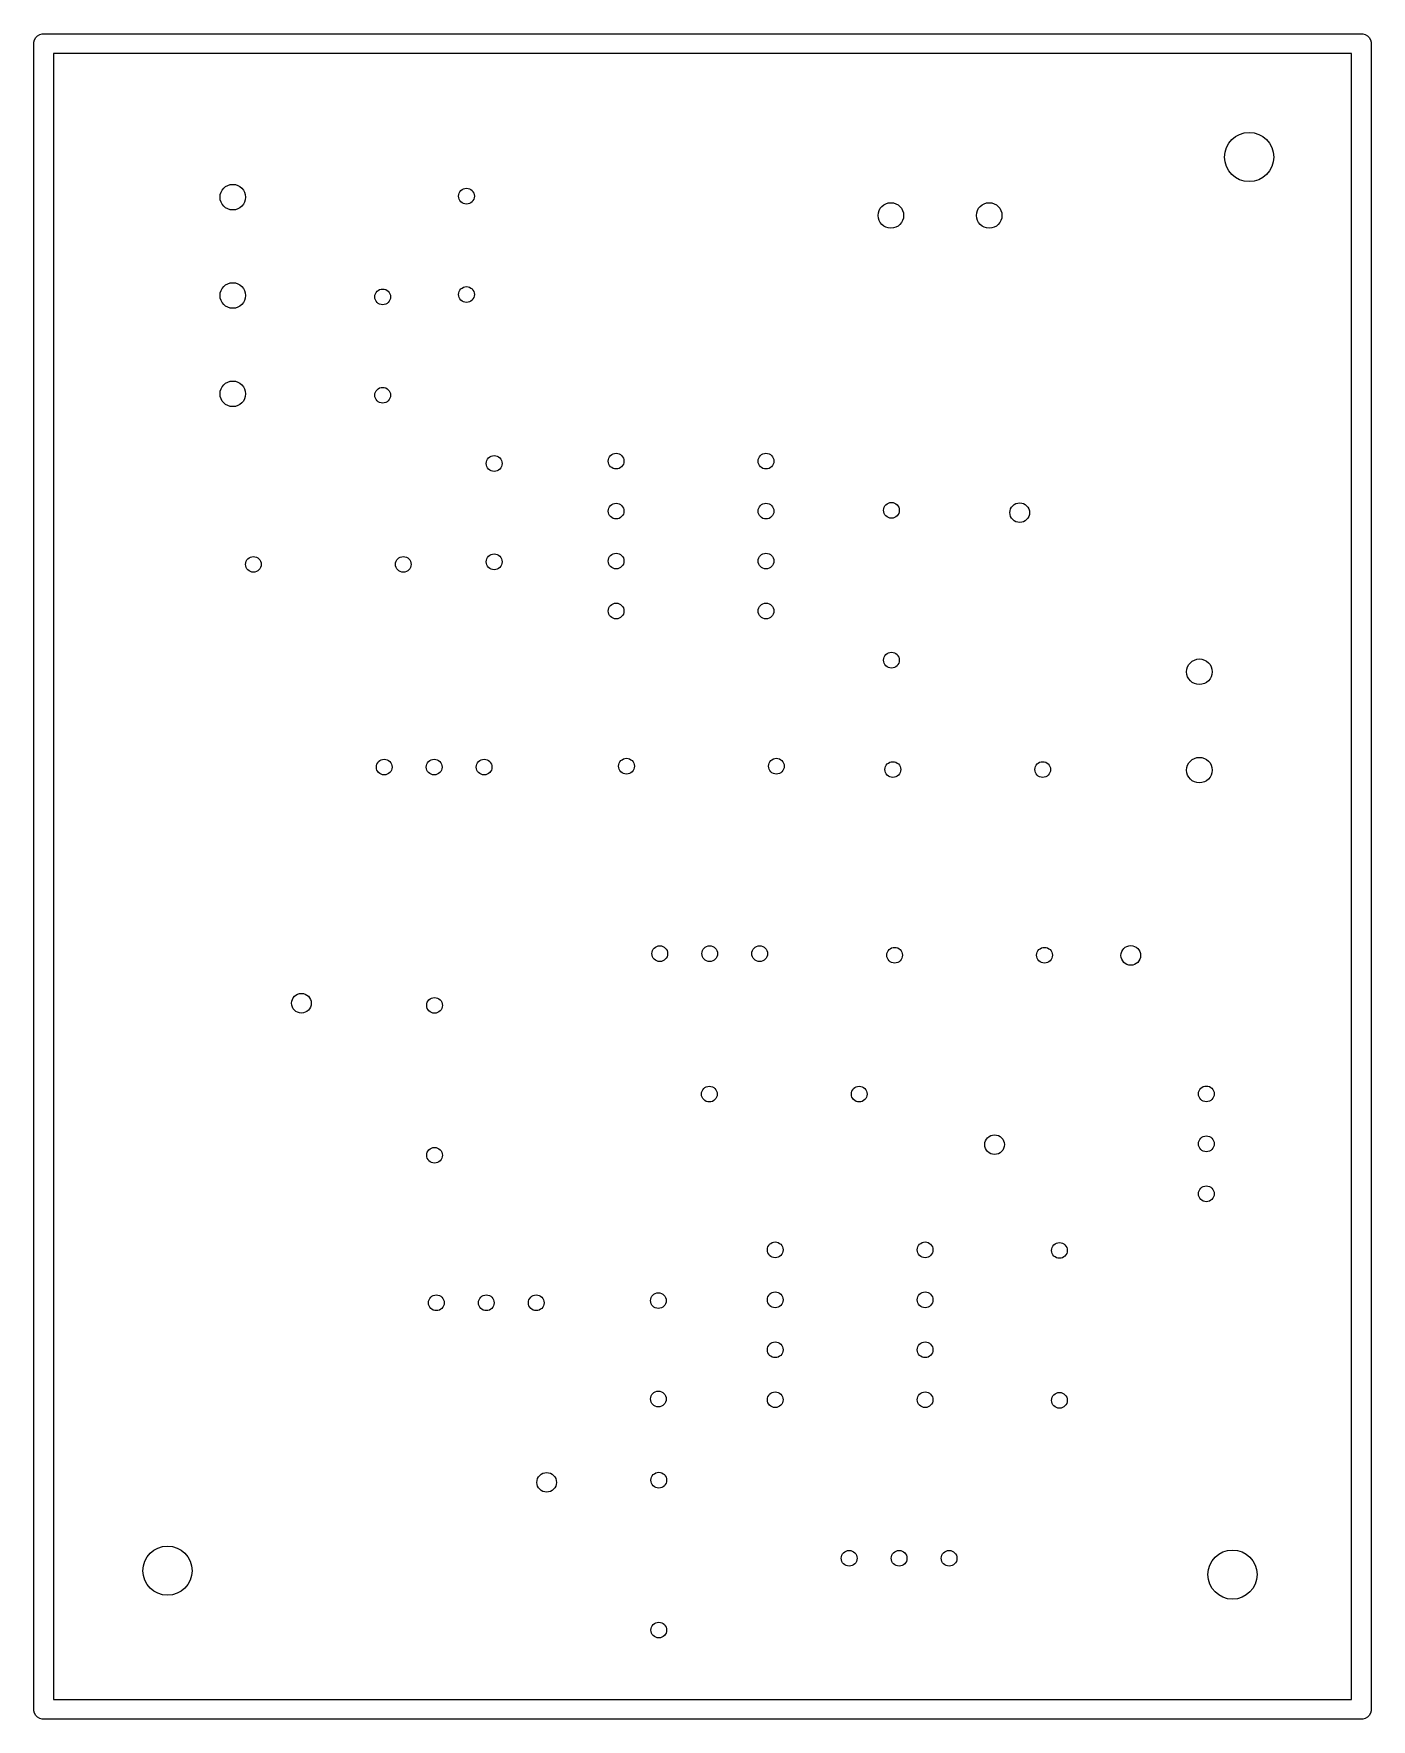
# Model space of a CAD drawing. Extents: x 32.7 to 100.7, y -152.1 to -66.5.
import ezdxf

# ---------------------------------------------------------------- set-up
doc = ezdxf.new("R2010")
doc.units = 0
doc.layers.add('BLACK', color=7, linetype='CONTINUOUS')

msp = doc.modelspace()

# ---------------------------------------------------------------- linework, layer by layer
at = {"layer": 'BLACK', "linetype": 'CONTINUOUS'}
for p, q in [((32.694278, -66.884737), (32.72806, -66.758658)), ((32.72806, -66.758658), (32.793323, -66.645619)), ((32.793323, -66.645619), (32.885619, -66.553323)), ((32.885619, -66.553323), (32.998658, -66.48806)), ((32.998658, -66.48806), (33.124737, -66.454278)), ((33.124737, -66.454278), (33.19, -66.45)), ((33.19, -66.45), (100.195683, -66.45)), ((100.195683, -66.45), (100.260946, -66.454278)), ((100.260946, -66.454278), (100.387025, -66.48806)), ((100.387025, -66.48806), (100.500064, -66.553323)), ((100.500064, -66.553323), (100.59236, -66.645619)), ((100.59236, -66.645619), (100.657623, -66.758658)), ((100.657623, -66.758658), (100.691405, -66.884737)), ((32.69, -66.95), (32.694278, -66.884737)), ((32.69, -151.645683), (32.69, -66.95)), ((33.69, -67.45), (33.69, -151.145683)), ((99.695683, -67.45), (33.69, -67.45)), ((99.695683, -151.145683), (99.695683, -67.45)), ((100.691405, -66.884737), (100.695683, -66.95)), ((100.695683, -66.95), (100.695683, -151.645683)), ((32.694278, -151.710946), (32.69, -151.645683)), ((33.69, -151.145683), (99.695683, -151.145683)), ((100.695683, -151.645683), (100.691405, -151.710946)), ((32.72806, -151.837025), (32.694278, -151.710946)), ((32.793323, -151.950064), (32.72806, -151.837025)), ((32.885619, -152.04236), (32.793323, -151.950064)), ((32.998658, -152.107623), (32.885619, -152.04236)), ((33.124737, -152.141405), (32.998658, -152.107623)), ((33.19, -152.145683), (33.124737, -152.141405)), ((100.195683, -152.145683), (33.19, -152.145683)), ((100.260946, -152.141405), (100.195683, -152.145683)), ((100.387025, -152.107623), (100.260946, -152.141405)), ((100.500064, -152.04236), (100.387025, -152.107623)), ((100.59236, -151.950064), (100.500064, -152.04236)), ((100.657623, -151.837025), (100.59236, -151.950064)), ((100.691405, -151.710946), (100.657623, -151.837025))]:
    msp.add_line(p, q, dxfattribs=at)
at = {"layer": 'BLACK'}
for centre, radius in [((94.49, -72.72), 1.25), ((94.49, -72.72), 1.25), ((42.8125, -74.76), 0.65), ((42.8125, -74.76), 0.65), ((54.6925, -74.71), 0.4), ((54.6925, -74.71), 0.4), ((76.27, -75.69), 0.65), ((76.27, -75.69), 0.65), ((81.27, -75.69), 0.65), ((81.27, -75.69), 0.65), ((42.8125, -79.76), 0.65), ((42.8125, -79.76), 0.65), ((50.4325, -79.83), 0.4), ((50.4325, -79.83), 0.4), ((54.6925, -79.71), 0.4), ((54.6925, -79.71), 0.4), ((42.8125, -84.76), 0.65), ((42.8125, -84.76), 0.65), ((50.4325, -84.83), 0.4), ((50.4325, -84.83), 0.4), ((56.1, -88.3), 0.4), ((56.1, -88.3), 0.4), ((62.3, -88.18), 0.4), ((62.3, -88.18), 0.4), ((69.92, -88.18), 0.4), ((69.92, -88.18), 0.4), ((62.3, -90.72), 0.4), ((62.3, -90.72), 0.4), ((69.92, -90.72), 0.4), ((69.92, -90.72), 0.4), ((76.3, -90.68), 0.4), ((76.3, -90.68), 0.4), ((82.82, -90.8), 0.5), ((82.82, -90.8), 0.5), ((43.86, -93.43), 0.4), ((43.86, -93.43), 0.4), ((51.48, -93.43), 0.4), ((51.48, -93.43), 0.4), ((56.1, -93.3), 0.4), ((56.1, -93.3), 0.4), ((62.3, -93.26), 0.4), ((62.3, -93.26), 0.4), ((69.92, -93.26), 0.4), ((69.92, -93.26), 0.4), ((62.3, -95.8), 0.4), ((62.3, -95.8), 0.4), ((69.92, -95.8), 0.4), ((69.92, -95.8), 0.4), ((76.3, -98.3), 0.4), ((76.3, -98.3), 0.4), ((91.9575, -98.89), 0.65), ((91.9575, -98.89), 0.65), ((50.51, -103.735), 0.4), ((50.51, -103.735), 0.4), ((53.05, -103.735), 0.4), ((53.05, -103.735), 0.4), ((55.59, -103.735), 0.4), ((55.59, -103.735), 0.4), ((62.83, -103.69), 0.4), ((62.83, -103.69), 0.4), ((70.45, -103.69), 0.4), ((70.45, -103.69), 0.4), ((76.37, -103.86), 0.4), ((76.37, -103.86), 0.4), ((83.99, -103.86), 0.4), ((83.99, -103.86), 0.4), ((91.9575, -103.89), 0.65), ((91.9575, -103.89), 0.65), ((64.52, -113.22), 0.4), ((64.52, -113.22), 0.4), ((67.06, -113.22), 0.4), ((67.06, -113.22), 0.4), ((69.6, -113.22), 0.4), ((69.6, -113.22), 0.4), ((76.46, -113.3), 0.4), ((76.46, -113.3), 0.4), ((84.08, -113.3), 0.4), ((84.08, -113.3), 0.4), ((88.47, -113.31), 0.5), ((88.47, -113.31), 0.5), ((46.3, -115.74), 0.5), ((46.3, -115.74), 0.5), ((53.07, -115.85), 0.4), ((53.07, -115.85), 0.4), ((67.04, -120.36), 0.4), ((67.04, -120.36), 0.4), ((74.66, -120.36), 0.4), ((74.66, -120.36), 0.4), ((92.31, -120.35), 0.4), ((92.31, -120.35), 0.4), ((81.54, -122.93), 0.5), ((81.54, -122.93), 0.5), ((92.31, -122.89), 0.4), ((92.31, -122.89), 0.4), ((53.07, -123.47), 0.4), ((53.07, -123.47), 0.4), ((92.31, -125.43), 0.4), ((92.31, -125.43), 0.4), ((70.39, -128.28), 0.4), ((70.39, -128.28), 0.4), ((78.01, -128.28), 0.4), ((78.01, -128.28), 0.4), ((84.84, -128.31), 0.4), ((84.84, -128.31), 0.4), ((53.16, -130.97), 0.4), ((53.16, -130.97), 0.4), ((55.7, -130.97), 0.4), ((55.7, -130.97), 0.4), ((58.24, -130.97), 0.4), ((58.24, -130.97), 0.4), ((64.45, -130.86), 0.4), ((64.45, -130.86), 0.4), ((70.39, -130.82), 0.4), ((70.39, -130.82), 0.4), ((78.01, -130.82), 0.4), ((78.01, -130.82), 0.4), ((70.39, -133.36), 0.4), ((70.39, -133.36), 0.4), ((78.01, -133.36), 0.4), ((78.01, -133.36), 0.4), ((64.45, -135.86), 0.4), ((64.45, -135.86), 0.4), ((70.39, -135.9), 0.4), ((70.39, -135.9), 0.4), ((78.01, -135.9), 0.4), ((78.01, -135.9), 0.4), ((84.84, -135.93), 0.4), ((84.84, -135.93), 0.4), ((58.77, -140.1), 0.5), ((58.77, -140.1), 0.5), ((64.47, -139.99), 0.4), ((64.47, -139.99), 0.4), ((39.49, -144.59), 1.25), ((39.49, -144.59), 1.25), ((74.15, -143.96), 0.4), ((74.15, -143.96), 0.4), ((76.69, -143.96), 0.4), ((76.69, -143.96), 0.4), ((79.23, -143.96), 0.4), ((79.23, -143.96), 0.4), ((93.64, -144.79), 1.25), ((93.64, -144.79), 1.25), ((64.47, -147.61), 0.4), ((64.47, -147.61), 0.4)]:
    msp.add_circle(centre, radius, dxfattribs=at)

doc.saveas('drawing.dxf')
